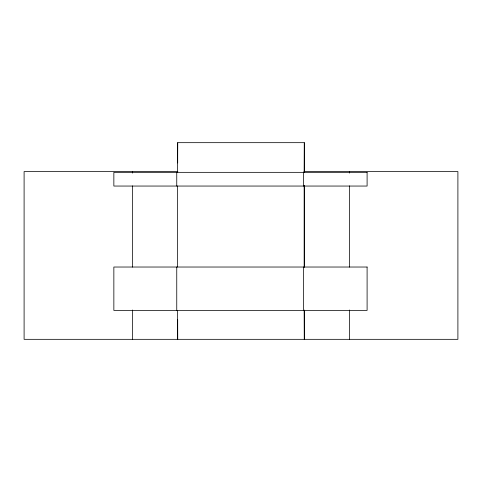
<?xml version="1.0" encoding="UTF-8"?>
<svg xmlns="http://www.w3.org/2000/svg" width="482" height="482" viewBox="0 0 482 482"><rect width="100%" height="100%" fill="white"/><g stroke="black" fill="none" stroke-linecap="round" stroke-linejoin="round"><path stroke-width="0.72" d="M177.581 172.345L177.689 142.672L304.311 142.672L304.311 172.695M304.202 172.345L304.311 142.672M177.888 171.592L24.1 171.592L24.1 339.328L457.9 339.328L457.9 171.592L303.889 171.592M304.202 310.408L304.311 339.328L304.311 310.053M177.581 310.408L177.689 339.328L177.689 319.813M349.45 171.592L349.45 173.098M349.45 185.883L349.45 267.118M349.45 309.992L349.45 339.328M304.311 185.456L304.311 267.269M304.202 186.052L304.202 266.956M303.371 172.345L303.371 186.052M303.371 267.028L303.371 310.408M177.689 142.672L177.689 162.94M177.581 186.052L177.581 266.956M176.755 172.345L176.755 186.052M176.755 267.028L176.755 310.408M132.55 171.592L132.55 173.098M132.55 185.883L132.55 267.118M132.55 309.992L132.55 339.328M367.097 172.345L113.854 172.345L113.854 186.052L367.097 186.052L367.097 172.345M367.097 267.028L113.854 267.028L113.854 310.408L367.097 310.408L367.097 267.028"/></g></svg>
